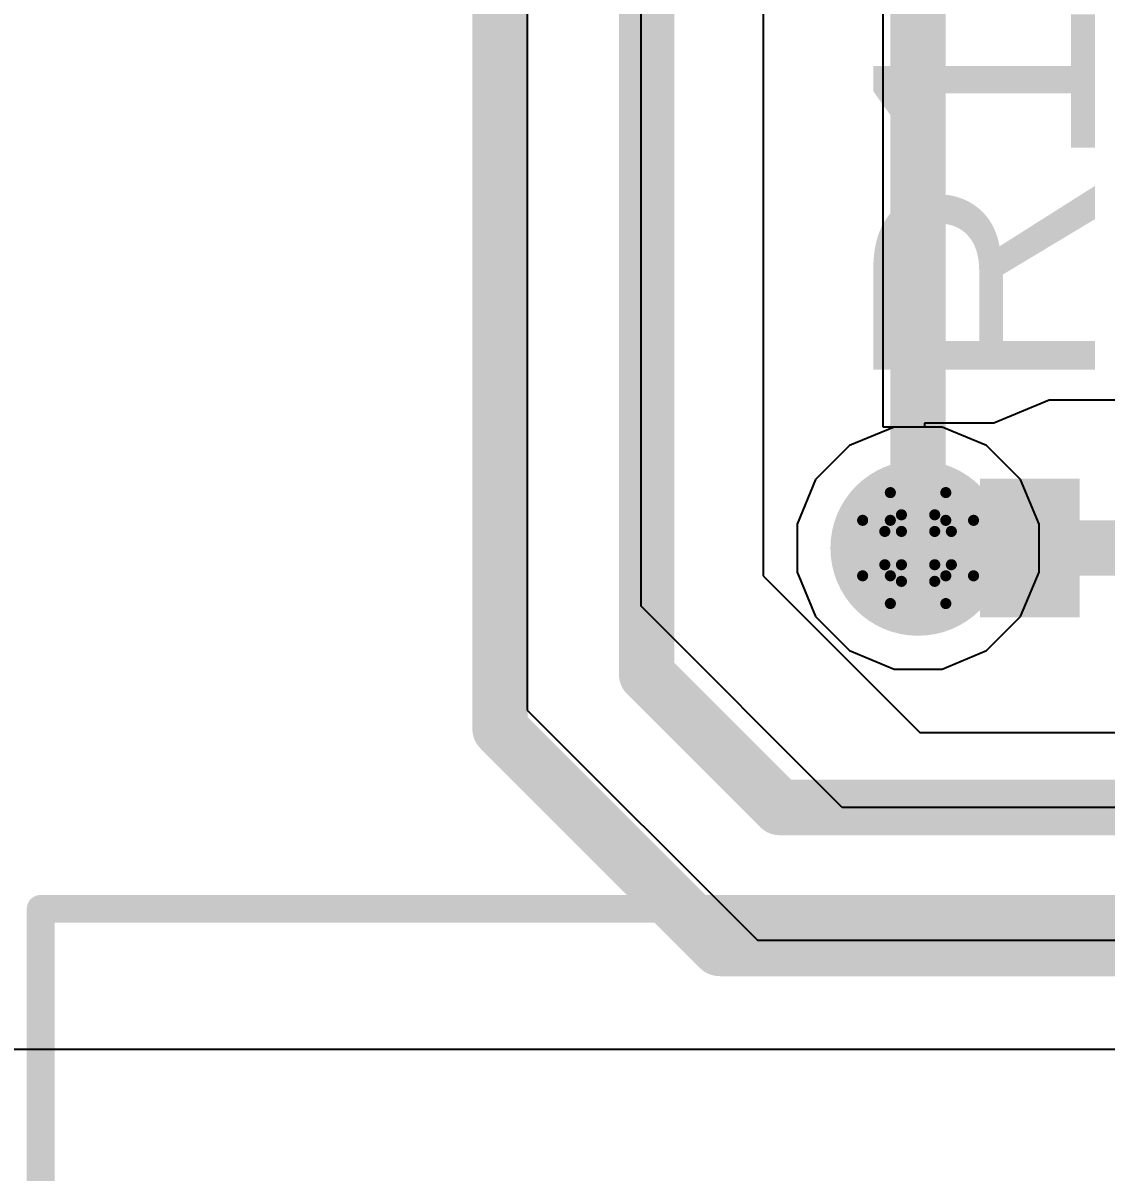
# Model space of a CAD drawing. Header units: inches. Extents: x -4 to 5258, y -4 to 5281.
# Drawn here: x 80.64 to 85.6, y 72.03 to 77.29 of the extents above; entities that cross this region are included whole.
import ezdxf

# ---------------------------------------------------------------- set-up
doc = ezdxf.new("R2010")
doc.units = ezdxf.units.IN
for name, color, linetype in [('Bottom Layer', 5, 'Continuous'), ('Bottom Solder', 6, 'Continuous'), ('Drill Drawing', 1, 'Continuous'), ('Layer 1', 16, 'Continuous'), ('Layer 2', 76, 'Continuous'), ('Top Layer', 1, 'Continuous'), ('Top Overlay', 2, 'Continuous'), ('Top Paste', 8, 'Continuous'), ('Top Solder', 216, 'Continuous'), ('Via Holes', 16, 'Continuous')]:
    doc.layers.add(name, color=color, linetype=linetype)
doc.styles.add('Arial', font='', dxfattribs={"height": 0.2})
doc.styles.get('Arial').set_extended_font_data('Arial')

# ---------------------------------------------------------------- blocks, each defined once
blk = doc.blocks.new('N___T___P___176')
at = {"layer": 'Top Layer'}
for points in [[(-0.6985, -0.3175), (-0.6985, 0.3175), (-0.2413, 0.3175), (-0.2413, -0.3175)], [(0.2413, -0.3175), (0.2413, 0.3175), (0.6985, 0.3175), (0.6985, -0.3175)], [(-0.381, -0.127), (0.381, -0.127), (0.381, 0.127), (-0.381, 0.127)]]:
    blk.add_hatch(color=1, dxfattribs=at).paths.add_polyline_path(points)
at = {"layer": 'Top Paste'}
for points in [[(-0.6985, -0.3175), (-0.6985, 0.3175), (-0.2413, 0.3175), (-0.2413, -0.3175)], [(0.2413, -0.3175), (0.2413, 0.3175), (0.6985, 0.3175), (0.6985, -0.3175)]]:
    blk.add_hatch(color=8, dxfattribs=at).paths.add_polyline_path(points)
blk = doc.blocks.new('SVZ1VM101E09E00RAXXX_246')
at = {"layer": 'Top Overlay'}
for points in [[(3.302, -0.8311, 0.127, 0.127, 0), (3.302, -3.302, 0.127, 0.127, 0)], [(3.302, -3.302, 0.127, 0.127, 0), (-2.032, -3.302, 0.127, 0.127, 0)]]:
    blk.add_lwpolyline(points, format="xyseb", dxfattribs=at)
blk.add_lwpolyline([(3.2702, -3.302, 0.0635, 0.0635, 1), (3.3338, -3.302, 0.0635, 0.0635, 1)], format="xyseb", close=True, dxfattribs=at)
blk.add_lwpolyline([(3.2702, -3.302, 0.0635, 0.0635, 1), (3.3338, -3.302, 0.0635, 0.0635, 1)], format="xyseb", close=True, dxfattribs=at)

msp = doc.modelspace()

# ---------------------------------------------------------------- hatches: boundary and pattern name
at = {"layer": 'Bottom Layer'}
h = msp.add_hatch(color=5, dxfattribs=at)
edge = h.paths.add_edge_path()
edge.add_arc((84.743, 74.8892), 0.3, 0, 360)
at = {"layer": 'Bottom Solder'}
h = msp.add_hatch(color=6, dxfattribs=at)
edge = h.paths.add_edge_path()
edge.add_arc((84.743, 74.8892), 0.4016, 0, 360)
at = {"layer": 'Layer 1'}
h = msp.add_hatch(color=16, dxfattribs=at)
edge = h.paths.add_edge_path()
edge.add_arc((84.743, 74.8892), 0.3, 0, 360)
at = {"layer": 'Layer 2'}
h = msp.add_hatch(color=76, dxfattribs=at)
edge = h.paths.add_edge_path()
edge.add_arc((84.743, 74.8892), 0.3, 0, 360)
at = {"layer": 'Top Layer'}
h = msp.add_hatch(color=1, dxfattribs=at)
edge = h.paths.add_edge_path()
edge.add_arc((84.743, 74.8892), 0.3, 0, 360)
at = {"layer": 'Top Solder'}
h = msp.add_hatch(color=216, dxfattribs=at)
edge = h.paths.add_edge_path()
edge.add_arc((84.743, 74.8892), 0.4016, 0, 360)
at = {"layer": 'Via Holes'}
h = msp.add_hatch(color=7, dxfattribs=at)
edge = h.paths.add_edge_path()
edge.add_arc((84.743, 74.8892), 0.15, 0, 360)

# ---------------------------------------------------------------- linework, layer by layer
at = {"layer": 'Bottom Layer'}
for p, q in [((84.6328, 75.4432), (84.4292, 75.3589)), ((84.8532, 75.4432), (84.6328, 75.4432)), ((85.0568, 75.3589), (84.8532, 75.4432)), ((84.4292, 75.3589), (84.2734, 75.2031)), ((85.2127, 75.2031), (85.0568, 75.3589)), ((84.2734, 75.2031), (84.189, 74.9994)), ((85.297, 74.9994), (85.2127, 75.2031)), ((84.189, 74.9994), (84.189, 74.7791)), ((85.297, 74.7791), (85.297, 74.9994)), ((84.189, 74.7791), (84.2734, 74.5754)), ((85.2127, 74.5754), (85.297, 74.7791)), ((84.2734, 74.5754), (84.4292, 74.4196)), ((85.0568, 74.4196), (85.2127, 74.5754)), ((84.4292, 74.4196), (84.6328, 74.3352)), ((84.8532, 74.3352), (85.0568, 74.4196)), ((84.6328, 74.3352), (84.8532, 74.3352))]:
    msp.add_line(p, q, dxfattribs=at)
at = {"layer": 'Drill Drawing'}
for points in [[(84.616, 75.0162, 0.0508, 0.0508, 0), (84.616, 75.1432, 0.0508, 0.0508, 0)], [(84.616, 75.1432, 0.0508, 0.0508, 0), (84.87, 75.1432, 0.0508, 0.0508, 0)], [(84.87, 75.0162, 0.0508, 0.0508, 0), (84.87, 75.1432, 0.0508, 0.0508, 0)], [(84.6668, 74.9654, 0.0508, 0.0508, 0), (84.6668, 75.0416, 0.0508, 0.0508, 0)], [(84.6668, 75.0416, 0.0508, 0.0508, 0), (84.8192, 75.0416, 0.0508, 0.0508, 0)], [(84.8192, 74.9654, 0.0508, 0.0508, 0), (84.8192, 75.0416, 0.0508, 0.0508, 0)], [(84.489, 74.7622, 0.0508, 0.0508, 0), (84.489, 75.0162, 0.0508, 0.0508, 0)], [(84.489, 75.0162, 0.0508, 0.0508, 0), (84.616, 75.0162, 0.0508, 0.0508, 0)], [(84.87, 75.0162, 0.0508, 0.0508, 0), (84.997, 75.0162, 0.0508, 0.0508, 0)], [(84.997, 74.7622, 0.0508, 0.0508, 0), (84.997, 75.0162, 0.0508, 0.0508, 0)], [(84.5906, 74.813, 0.0508, 0.0508, 0), (84.5906, 74.9654, 0.0508, 0.0508, 0)], [(84.5906, 74.9654, 0.0508, 0.0508, 0), (84.6668, 74.9654, 0.0508, 0.0508, 0)], [(84.8192, 74.9654, 0.0508, 0.0508, 0), (84.8954, 74.9654, 0.0508, 0.0508, 0)], [(84.8954, 74.813, 0.0508, 0.0508, 0), (84.8954, 74.9654, 0.0508, 0.0508, 0)], [(84.5906, 74.813, 0.0508, 0.0508, 0), (84.6668, 74.813, 0.0508, 0.0508, 0)], [(84.6668, 74.7368, 0.0508, 0.0508, 0), (84.6668, 74.813, 0.0508, 0.0508, 0)], [(84.8192, 74.813, 0.0508, 0.0508, 0), (84.8954, 74.813, 0.0508, 0.0508, 0)], [(84.8192, 74.7368, 0.0508, 0.0508, 0), (84.8192, 74.813, 0.0508, 0.0508, 0)], [(84.489, 74.7622, 0.0508, 0.0508, 0), (84.616, 74.7622, 0.0508, 0.0508, 0)], [(84.616, 74.6352, 0.0508, 0.0508, 0), (84.616, 74.7622, 0.0508, 0.0508, 0)], [(84.87, 74.7622, 0.0508, 0.0508, 0), (84.997, 74.7622, 0.0508, 0.0508, 0)], [(84.87, 74.6352, 0.0508, 0.0508, 0), (84.87, 74.7622, 0.0508, 0.0508, 0)], [(84.6668, 74.7368, 0.0508, 0.0508, 0), (84.8192, 74.7368, 0.0508, 0.0508, 0)], [(84.616, 74.6352, 0.0508, 0.0508, 0), (84.87, 74.6352, 0.0508, 0.0508, 0)]]:
    msp.add_lwpolyline(points, format="xyseb", dxfattribs=at)
for points in [[(84.6033, 75.1432, 0.0254, 0.0254, 1), (84.6287, 75.1432, 0.0254, 0.0254, 1)], [(84.6033, 75.1432, 0.0254, 0.0254, 1), (84.6287, 75.1432, 0.0254, 0.0254, 1)], [(84.8573, 75.1432, 0.0254, 0.0254, 1), (84.8827, 75.1432, 0.0254, 0.0254, 1)], [(84.8573, 75.1432, 0.0254, 0.0254, 1), (84.8827, 75.1432, 0.0254, 0.0254, 1)], [(84.6541, 75.0416, 0.0254, 0.0254, 1), (84.6795, 75.0416, 0.0254, 0.0254, 1)], [(84.6541, 75.0416, 0.0254, 0.0254, 1), (84.6795, 75.0416, 0.0254, 0.0254, 1)], [(84.8065, 75.0416, 0.0254, 0.0254, 1), (84.8319, 75.0416, 0.0254, 0.0254, 1)], [(84.8065, 75.0416, 0.0254, 0.0254, 1), (84.8319, 75.0416, 0.0254, 0.0254, 1)], [(84.4763, 75.0162, 0.0254, 0.0254, 1), (84.5017, 75.0162, 0.0254, 0.0254, 1)], [(84.4763, 75.0162, 0.0254, 0.0254, 1), (84.5017, 75.0162, 0.0254, 0.0254, 1)], [(84.6033, 75.0162, 0.0254, 0.0254, 1), (84.6287, 75.0162, 0.0254, 0.0254, 1)], [(84.6033, 75.0162, 0.0254, 0.0254, 1), (84.6287, 75.0162, 0.0254, 0.0254, 1)], [(84.8573, 75.0162, 0.0254, 0.0254, 1), (84.8827, 75.0162, 0.0254, 0.0254, 1)], [(84.8573, 75.0162, 0.0254, 0.0254, 1), (84.8827, 75.0162, 0.0254, 0.0254, 1)], [(84.9843, 75.0162, 0.0254, 0.0254, 1), (85.0097, 75.0162, 0.0254, 0.0254, 1)], [(84.9843, 75.0162, 0.0254, 0.0254, 1), (85.0097, 75.0162, 0.0254, 0.0254, 1)], [(84.5779, 74.9654, 0.0254, 0.0254, 1), (84.6033, 74.9654, 0.0254, 0.0254, 1)], [(84.5779, 74.9654, 0.0254, 0.0254, 1), (84.6033, 74.9654, 0.0254, 0.0254, 1)], [(84.6541, 74.9654, 0.0254, 0.0254, 1), (84.6795, 74.9654, 0.0254, 0.0254, 1)], [(84.6541, 74.9654, 0.0254, 0.0254, 1), (84.6795, 74.9654, 0.0254, 0.0254, 1)], [(84.8065, 74.9654, 0.0254, 0.0254, 1), (84.8319, 74.9654, 0.0254, 0.0254, 1)], [(84.8065, 74.9654, 0.0254, 0.0254, 1), (84.8319, 74.9654, 0.0254, 0.0254, 1)], [(84.8827, 74.9654, 0.0254, 0.0254, 1), (84.9081, 74.9654, 0.0254, 0.0254, 1)], [(84.8827, 74.9654, 0.0254, 0.0254, 1), (84.9081, 74.9654, 0.0254, 0.0254, 1)], [(84.5779, 74.813, 0.0254, 0.0254, 1), (84.6033, 74.813, 0.0254, 0.0254, 1)], [(84.5779, 74.813, 0.0254, 0.0254, 1), (84.6033, 74.813, 0.0254, 0.0254, 1)], [(84.6541, 74.813, 0.0254, 0.0254, 1), (84.6795, 74.813, 0.0254, 0.0254, 1)], [(84.6541, 74.813, 0.0254, 0.0254, 1), (84.6795, 74.813, 0.0254, 0.0254, 1)], [(84.8065, 74.813, 0.0254, 0.0254, 1), (84.8319, 74.813, 0.0254, 0.0254, 1)], [(84.8065, 74.813, 0.0254, 0.0254, 1), (84.8319, 74.813, 0.0254, 0.0254, 1)], [(84.8827, 74.813, 0.0254, 0.0254, 1), (84.9081, 74.813, 0.0254, 0.0254, 1)], [(84.8827, 74.813, 0.0254, 0.0254, 1), (84.9081, 74.813, 0.0254, 0.0254, 1)], [(84.4763, 74.7622, 0.0254, 0.0254, 1), (84.5017, 74.7622, 0.0254, 0.0254, 1)], [(84.4763, 74.7622, 0.0254, 0.0254, 1), (84.5017, 74.7622, 0.0254, 0.0254, 1)], [(84.6033, 74.7622, 0.0254, 0.0254, 1), (84.6287, 74.7622, 0.0254, 0.0254, 1)], [(84.6033, 74.7622, 0.0254, 0.0254, 1), (84.6287, 74.7622, 0.0254, 0.0254, 1)], [(84.8573, 74.7622, 0.0254, 0.0254, 1), (84.8827, 74.7622, 0.0254, 0.0254, 1)], [(84.8573, 74.7622, 0.0254, 0.0254, 1), (84.8827, 74.7622, 0.0254, 0.0254, 1)], [(84.9843, 74.7622, 0.0254, 0.0254, 1), (85.0097, 74.7622, 0.0254, 0.0254, 1)], [(84.9843, 74.7622, 0.0254, 0.0254, 1), (85.0097, 74.7622, 0.0254, 0.0254, 1)], [(84.6541, 74.7368, 0.0254, 0.0254, 1), (84.6795, 74.7368, 0.0254, 0.0254, 1)], [(84.6541, 74.7368, 0.0254, 0.0254, 1), (84.6795, 74.7368, 0.0254, 0.0254, 1)], [(84.8065, 74.7368, 0.0254, 0.0254, 1), (84.8319, 74.7368, 0.0254, 0.0254, 1)], [(84.8065, 74.7368, 0.0254, 0.0254, 1), (84.8319, 74.7368, 0.0254, 0.0254, 1)], [(84.6033, 74.6352, 0.0254, 0.0254, 1), (84.6287, 74.6352, 0.0254, 0.0254, 1)], [(84.6033, 74.6352, 0.0254, 0.0254, 1), (84.6287, 74.6352, 0.0254, 0.0254, 1)], [(84.8573, 74.6352, 0.0254, 0.0254, 1), (84.8827, 74.6352, 0.0254, 0.0254, 1)], [(84.8573, 74.6352, 0.0254, 0.0254, 1), (84.8827, 74.6352, 0.0254, 0.0254, 1)]]:
    msp.add_lwpolyline(points, format="xyseb", close=True, dxfattribs=at)
at = {"layer": 'Layer 1'}
for p, q in [((84.6328, 75.4432), (84.4292, 75.3589)), ((84.8532, 75.4432), (84.6328, 75.4432)), ((85.0568, 75.3589), (84.8532, 75.4432)), ((84.4292, 75.3589), (84.2734, 75.2031)), ((85.2127, 75.2031), (85.0568, 75.3589)), ((84.2734, 75.2031), (84.189, 74.9994)), ((85.297, 74.9994), (85.2127, 75.2031)), ((84.189, 74.9994), (84.189, 74.7791)), ((85.297, 74.7791), (85.297, 74.9994)), ((84.189, 74.7791), (84.2734, 74.5754)), ((85.2127, 74.5754), (85.297, 74.7791)), ((84.2734, 74.5754), (84.4292, 74.4196)), ((85.0568, 74.4196), (85.2127, 74.5754)), ((84.4292, 74.4196), (84.6328, 74.3352)), ((84.8532, 74.3352), (85.0568, 74.4196)), ((84.6328, 74.3352), (84.8532, 74.3352))]:
    msp.add_line(p, q, dxfattribs=at)
at = {"layer": 'Layer 2'}
msp.add_line((72.4534, 72.5949), (110.2444, 72.5949), dxfattribs=at)
for points in [[(82.8285, 74.0611, 0.254, 0.254, 0), (82.8285, 81.0278, 0.254, 0.254, 0)], [(83.4997, 74.3108, 0.254, 0.254, 0), (83.4997, 80.6771, 0.254, 0.254, 0)], [(84.743, 74.8892, 0.254, 0.254, 0), (84.743, 77.4482, 0.254, 0.254, 0)], [(83.4997, 74.3108, 0.254, 0.254, 0), (84.1093, 73.7012, 0.254, 0.254, 0)], [(82.8285, 74.0611, 0.254, 0.254, 0), (83.8337, 73.0558, 0.254, 0.254, 0)], [(84.1093, 73.7012, 0.254, 0.254, 0), (91.2657, 73.7012, 0.254, 0.254, 0)], [(83.8337, 73.0558, 0.254, 0.254, 0), (91.5948, 73.0558, 0.254, 0.254, 0)]]:
    msp.add_lwpolyline(points, format="xyseb", dxfattribs=at)
for points in [[(84.6795, 74.8892, 0.127, 0.127, 1), (84.8065, 74.8892, 0.127, 0.127, 1)], [(83.4362, 74.3108, 0.127, 0.127, 1), (83.5632, 74.3108, 0.127, 0.127, 1)], [(83.4362, 74.3108, 0.127, 0.127, 1), (83.5632, 74.3108, 0.127, 0.127, 1)], [(82.765, 74.0611, 0.127, 0.127, 1), (82.892, 74.0611, 0.127, 0.127, 1)], [(82.765, 74.0611, 0.127, 0.127, 1), (82.892, 74.0611, 0.127, 0.127, 1)], [(84.0458, 73.7012, 0.127, 0.127, 1), (84.1728, 73.7012, 0.127, 0.127, 1)], [(84.0458, 73.7012, 0.127, 0.127, 1), (84.1728, 73.7012, 0.127, 0.127, 1)], [(83.7702, 73.0558, 0.127, 0.127, 1), (83.8972, 73.0558, 0.127, 0.127, 1)], [(83.7702, 73.0558, 0.127, 0.127, 1), (83.8972, 73.0558, 0.127, 0.127, 1)]]:
    msp.add_lwpolyline(points, format="xyseb", close=True, dxfattribs=at)
at = {"layer": 'Top Layer'}
for p, q in [((82.9529, 86.2692), (82.9529, 74.1471)), ((83.4743, 74.6225), (83.4743, 85.9839)), ((84.0331, 81.4667), (84.0331, 74.7622)), ((84.5829, 75.4432), (84.5829, 80.9169)), ((85.3439, 75.5662), (85.0896, 75.4609)), ((86.1059, 75.5662), (85.3439, 75.5662)), ((84.7724, 75.4432), (84.5829, 75.4432)), ((85.0896, 75.4609), (84.7724, 75.4609)), ((84.7724, 75.4609), (84.7724, 75.4432)), ((84.0331, 74.7622), (84.7507, 74.0446)), ((84.3956, 73.7012), (83.4743, 74.6225)), ((82.9529, 74.1471), (84.0069, 73.0931)), ((84.7507, 74.0446), (91.8765, 74.0446)), ((90.8765, 73.7012), (84.3956, 73.7012)), ((84.0069, 73.0931), (90.3316, 73.0931))]:
    msp.add_line(p, q, dxfattribs=at)
msp.add_lwpolyline([(84.743, 74.8892, 0.508, 0.508, 0), (85.1573, 74.8892, 0.508, 0.508, 0)], format="xyseb", dxfattribs=at)
for points in [[(84.616, 74.8892, 0.254, 0.254, 1), (84.87, 74.8892, 0.254, 0.254, 1)], [(85.0303, 74.8892, 0.254, 0.254, 1), (85.2843, 74.8892, 0.254, 0.254, 1)]]:
    msp.add_lwpolyline(points, format="xyseb", close=True, dxfattribs=at)

# ---------------------------------------------------------------- block references
msp.add_blockref('N___T___P___176', (85.7249, 74.8894))
at = {"rotation": 180}
msp.add_blockref('SVZ1VM101E09E00RAXXX_246', (84.0261, 69.9349), dxfattribs=at)

# ---------------------------------------------------------------- texts
at = {"layer": 'Top Overlay', "style": 'Arial'}
msp.add_text('R115', height=1.016, rotation=90, dxfattribs=at).set_placement((85.5538, 75.5892))

doc.saveas('drawing.dxf')
